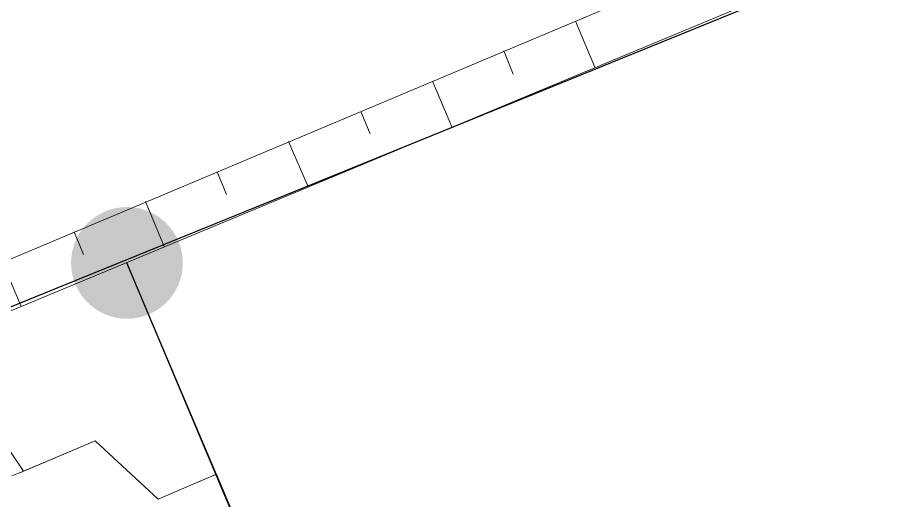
# Model space of a CAD drawing. Header units: metres. Extents: x 536111 to 536507, y 1836388 to 1836665.
# Drawn here: x 536276.29 to 536287.69, y 1836513.8 to 1836520.02 of the extents above; entities that cross this region are included whole.
import ezdxf

# ---------------------------------------------------------------- set-up
doc = ezdxf.new("R2010")
doc.units = ezdxf.units.M
doc.header["$MEASUREMENT"] = 0
for name, color, linetype, lineweight in [('Level 2', 1, 'Continuous', 0), ('Level 4', 1, 'Continuous', 0), ('Level 42', 1, 'Continuous', 0), ('Level 5', 1, 'Continuous', 0), ('Level 9', 1, 'Continuous', 0)]:
    doc.layers.add(name, color=color, linetype=linetype, lineweight=lineweight)

msp = doc.modelspace()

# ---------------------------------------------------------------- hatches: boundary and pattern name
at = {"layer": 'Level 4', "linetype": 'Continuous', "lineweight": 0}
h = msp.add_hatch(color=7, dxfattribs=at)
edge = h.paths.add_edge_path()
edge.add_arc((536277.69, 1836516.86), 0.719, 270, 630)

# ---------------------------------------------------------------- linework, layer by layer
at = {"layer": 'Level 2', "color": 7, "linetype": 'Continuous', "lineweight": 0}
for p, q in [((536283.46, 1836519.97), (536283.71, 1836519.38)), ((536282.54, 1836519.59), (536282.66, 1836519.29)), ((536281.62, 1836519.2), (536281.87, 1836518.61)), ((536280.7, 1836518.81), (536280.82, 1836518.52)), ((536279.77, 1836518.42), (536280.02, 1836517.84)), ((536278.85, 1836518.03), (536278.97, 1836517.74)), ((536277.93, 1836517.65), (536278.17, 1836517.07)), ((536277.01, 1836517.26), (536277.13, 1836516.97)), ((536276.09, 1836516.87), (536276.33, 1836516.3))]:
    msp.add_line(p, q, dxfattribs=at)
at = {"layer": 'Level 2', "color": 7, "linetype": 'Continuous', "lineweight": 0, "flags": 128}
for points in [[(536257.25, 1836508.94), (536273.81, 1836515.91), (536292.24, 1836523.67), (536310.68, 1836531.43), (536329.11, 1836539.19), (536340.61, 1836544.02)], [(536257.52, 1836508.32), (536274.05, 1836515.35), (536292.51, 1836523.04), (536311.07, 1836530.49), (536329.39, 1836538.51), (536340.88, 1836543.38)]]:
    msp.add_lwpolyline(points, dxfattribs=at)
at = {"layer": 'Level 42', "color": 7, "linetype": 'Continuous', "lineweight": 0}
for p, q in [((536277.69, 1836516.86), (536279.23, 1836513.22)), ((536275.52, 1836515.42), (536276.36, 1836514.18)), ((536275.52, 1836515.42), (536276.36, 1836514.18)), ((536277.28, 1836514.57), (536276.31, 1836514.16)), ((536277.28, 1836514.57), (536276.31, 1836514.16)), ((536277.28, 1836514.57), (536276.36, 1836514.18)), ((536277.28, 1836514.57), (536276.36, 1836514.18)), ((536278.09, 1836513.82), (536277.28, 1836514.57)), ((536278.09, 1836513.82), (536277.28, 1836514.57)), ((536276.36, 1836514.18), (536276.21, 1836514.12)), ((536276.36, 1836514.18), (536276.21, 1836514.12)), ((536278.09, 1836513.82), (536278.84, 1836514.14)), ((536278.09, 1836513.82), (536278.84, 1836514.14)), ((536278.8, 1836514.12), (536278.84, 1836514.14)), ((536278.8, 1836514.12), (536278.84, 1836514.14)), ((536278.84, 1836514.14), (536279.23, 1836513.22))]:
    msp.add_line(p, q, dxfattribs=at)
at = {"layer": 'Level 5', "color": 7, "linetype": 'Continuous', "lineweight": 30}
for p, q in [((536270.7, 1836514.06), (536311.07, 1836530.49)), ((536280.39, 1836510.45), (536277.69, 1836516.86))]:
    msp.add_line(p, q, dxfattribs=at)
at = {"layer": 'Level 9', "color": 7, "linetype": 'Continuous', "lineweight": 0, "flags": 128}
msp.add_lwpolyline([(536257.52, 1836508.32), (536274.05, 1836515.35), (536292.51, 1836523.04), (536311.07, 1836530.49), (536329.39, 1836538.51), (536340.88, 1836543.38)], dxfattribs=at)

doc.saveas('drawing.dxf')
